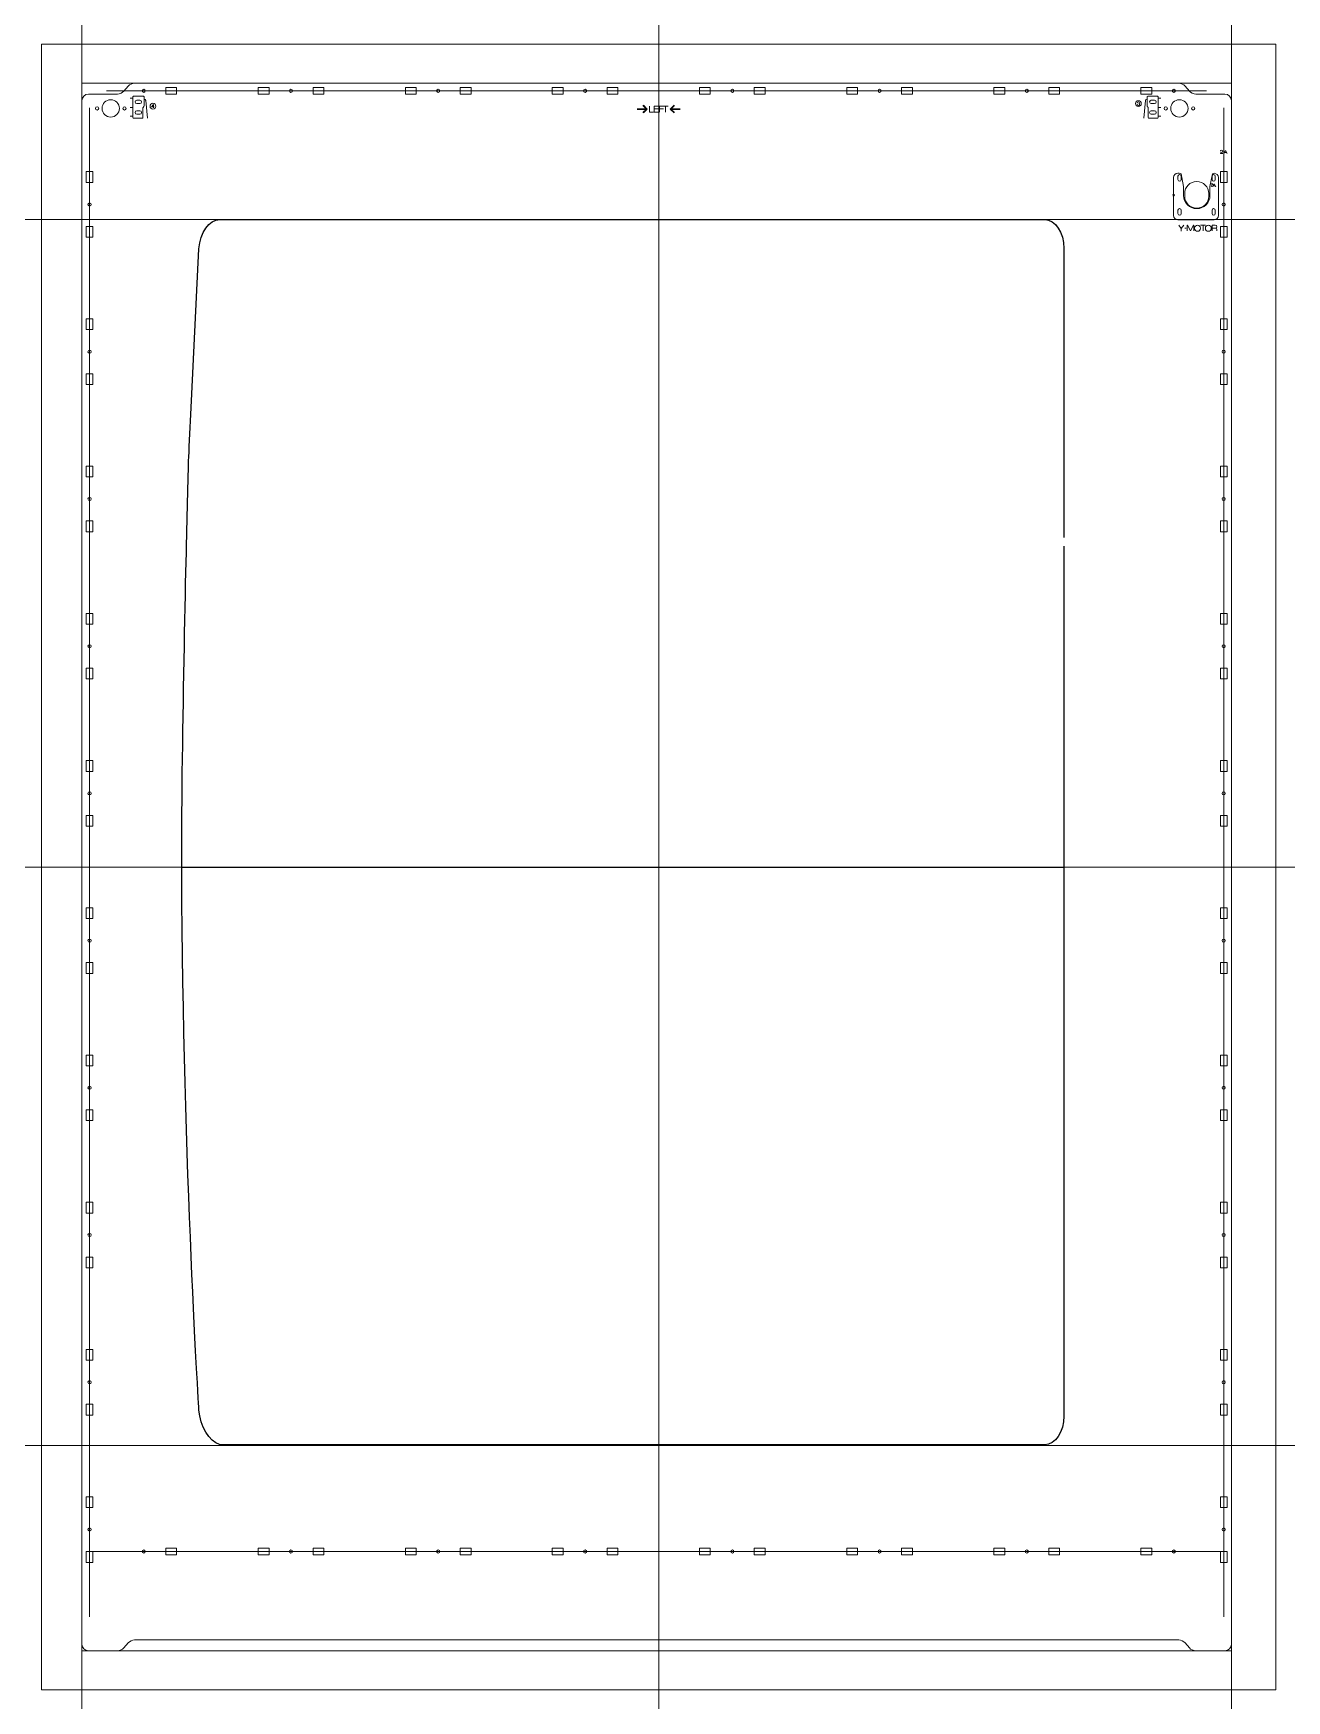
# Model space of a CAD drawing. Header units: millimetres. Extents: x -1390 to 6316, y -1840 to 2435.
# Drawn here: x 2610 to 3523, y -8 to 1208 of the extents above; entities that cross this region are included whole.
import ezdxf

# ---------------------------------------------------------------- set-up
doc = ezdxf.new("R2010")
doc.units = ezdxf.units.MM
doc.layers.get('0').update_dxf_attribs({"linetype": 'CONTINUOUS', "true_color": 0xffffff})
for name, color, linetype, lineweight, true_color in [('Laser Table', 3, 'CONTINUOUS', 0, 0x00ff00), ('left hand side insert', 1, 'CONTINUOUS', 0, 0xff0000), ('New Bottom board', 1, 'CONTINUOUS', 0, 0xff0000), ('New Cuts', 6, 'CONTINUOUS', 0, 0xff00ff), ('Referance lines', 3, 'CONTINUOUS', 0, 0x00ff00), ('text', 5, 'CONTINUOUS', 0, 0x0000ff)]:
    doc.layers.add(name, color=color, linetype=linetype, lineweight=lineweight, true_color=true_color)

msp = doc.modelspace()

# ---------------------------------------------------------------- linework, layer by layer
at = {"color": 1, "true_color": 0xff0000}
for points in [[(2745.6, 1072), (3347.1, 1072)], [(2724.4, 929.8), (2730.4, 1050.7)], [(3361, 1051), (3361, 840.2)], [(3361, 834), (3361, 199.7)], [(3347.1, 178.7), (2745.6, 178.7), (2745.4, 178.9)]]:
    msp.add_lwpolyline(points, dxfattribs=at)
for points in [[(2730.4, 1050.7), (2731.1, 1062.4), (2737.9, 1072), (2745.6, 1072)], [(3347.1, 1072), (3354.8, 1072), (3361, 1062.6), (3361, 1051)], [(2722.9, 896.1), (2723.2, 902.9), (2723.9, 918.1), (2724.4, 929.8)], [(2722, 862.3), (2722.3, 874.1), (2722.7, 889.3), (2722.9, 896.1)], [(2717.9, 613.1), (2717.9, 700.8), (2722, 862.3), (2722, 862.3)], [(2730.4, 204.1), (2730.4, 204.1), (2717.9, 403.7), (2717.9, 613.1)], [(2745.4, 178.9), (2737.9, 181), (2731.1, 192.4), (2730.4, 204.1)], [(3361, 199.7), (3361, 188.1), (3354.8, 178.7), (3347.1, 178.7)]]:
    msp.add_open_spline(points, degree=3, dxfattribs=at)
at = {"layer": 'Laser Table', "color": 3, "true_color": 0x00ff00}
for p, q in [((2615.6, 0), (2615.6, 1200)), ((3515.6, 0), (3515.6, 1200)), ((3515.6, 0), (2615.6, 0))]:
    msp.add_line(p, q, dxfattribs=at)
at = {"layer": 'Laser Table'}
msp.add_line((2615.6, 1200), (3515.6, 1200), dxfattribs=at)
at = {"layer": 'left hand side insert'}
for p, q in [((3065.6, 0), (3065.6, -15.6)), ((3065.6, -15.6), (3065.6, 0))]:
    msp.add_line(p, q, dxfattribs=at)
at = {"layer": 'New Bottom board'}
msp.add_line((3483.1, 1158.7), (3483.1, 33.3), dxfattribs=at)
at = {"layer": 'New Cuts', "color": 1, "true_color": 0xff0000}
for p, q in [((2683.4, 1171.5), (3444.8, 1171.5)), ((2645.1, 1158.7), (2645.1, 33.3)), ((2683.4, 36.5), (3444.8, 36.5))]:
    msp.add_line(p, q, dxfattribs=at)
for points in [[(2678.8, 1169.3), (2675.7, 1165.7)], [(2892.5, 1171.5), (2683.4, 1171.5)], [(2706.3, 1168.4), (2714.1, 1168.4), (2714.1, 1163.4), (2706.3, 1163.4), (2706.3, 1168.4), (2706.3, 1168.4)], [(2773.6, 1168.4), (2781.5, 1168.4), (2781.5, 1163.4), (2773.6, 1163.4), (2773.6, 1168.4), (2773.6, 1168.4)], [(2813.6, 1168.4), (2821.5, 1168.4), (2821.5, 1163.4), (2813.6, 1163.4), (2813.6, 1168.4), (2813.6, 1168.4)], [(2880.9, 1168.4), (2888.8, 1168.4), (2888.8, 1163.4), (2880.9, 1163.4), (2880.9, 1168.4), (2880.9, 1168.4)], [(2920.9, 1168.4), (2928.8, 1168.4), (2928.8, 1163.4), (2920.9, 1163.4), (2920.9, 1168.4), (2920.9, 1168.4)], [(2988, 1168.4), (2995.9, 1168.4), (2995.9, 1163.4), (2988, 1163.4), (2988, 1168.4), (2988, 1168.4)], [(3028, 1168.4), (3035.9, 1168.4), (3035.9, 1163.4), (3028, 1163.4), (3028, 1168.4), (3028, 1168.4)], [(3095.3, 1168.4), (3103.2, 1168.4), (3103.2, 1163.4), (3095.3, 1163.4), (3095.3, 1168.4), (3095.3, 1168.4)], [(3135.3, 1168.4), (3143.2, 1168.4), (3143.2, 1163.4), (3135.3, 1163.4), (3135.3, 1168.4), (3135.3, 1168.4)], [(3202.7, 1168.4), (3210.6, 1168.4), (3210.6, 1163.4), (3202.7, 1163.4), (3202.7, 1168.4), (3202.7, 1168.4)], [(3444.8, 1171.5), (3235.8, 1171.5)], [(3242.7, 1168.4), (3250.6, 1168.4), (3250.6, 1163.4), (3242.7, 1163.4), (3242.7, 1168.4), (3242.7, 1168.4)], [(3310, 1168.4), (3317.9, 1168.4), (3317.9, 1163.4), (3310, 1163.4), (3310, 1168.4), (3310, 1168.4)], [(3350, 1168.4), (3357.9, 1168.4), (3357.9, 1163.4), (3350, 1163.4), (3350, 1168.4), (3350, 1168.4)], [(3417.2, 1168.4), (3425.1, 1168.4), (3425.1, 1163.4), (3417.2, 1163.4), (3417.2, 1168.4), (3417.2, 1168.4)], [(3452.5, 1165.7), (3449.4, 1169.3)], [(2645.1, 1158.7), (2645.1, 865.9)], [(2671.1, 1163.5), (2649.9, 1163.5)], [(2687.4, 1159), (2685, 1159)], [(2685, 1156.6), (2687.4, 1156.6), (2687.4, 1156.6)], [(2690.2, 1164.7), (2690.2, 1164.7)], [(2797.5, 1164.7), (2797.5, 1164.7)], [(2904.9, 1164.7), (2904.9, 1164.7)], [(3011.9, 1164.7), (3011.9, 1164.7)], [(3119.3, 1164.7), (3119.3, 1164.7)], [(3226.6, 1164.7), (3226.6, 1164.7)], [(3334, 1164.7), (3334, 1164.7)], [(3427.1, 1159), (3424.7, 1159)], [(3424.7, 1156.6), (3427.1, 1156.6), (3427.1, 1156.6)], [(3441.1, 1164.7), (3441.1, 1164.7)], [(3478.3, 1163.5), (3457.2, 1163.5), (3457.2, 1163.5)], [(3483.1, 865.9), (3483.1, 1158.7)], [(2656.1, 1151.9), (2656.1, 1151.9)], [(2666.1, 1146.8), (2666.1, 1146.8)], [(2676.1, 1151.9), (2676.1, 1151.9)], [(2687.4, 1151.3), (2685, 1151.3)], [(2685, 1148.9), (2687.4, 1148.9), (2687.4, 1148.9)], [(3427.1, 1151.3), (3424.7, 1151.3)], [(3424.7, 1148.9), (3427.1, 1148.9), (3427.1, 1148.9)], [(3435.3, 1151.9), (3435.3, 1151.9)], [(3445.2, 1146.8), (3445.2, 1146.8)], [(3455.3, 1151.9), (3455.3, 1151.9)], [(2653.1, 1099.1), (2648.2, 1099.1), (2648.2, 1107), (2653.1, 1107), (2653.1, 1099.1), (2653.1, 1099.1)], [(3480, 1099.1), (3475.1, 1099.1), (3475.1, 1107), (3480, 1107), (3480, 1099.1), (3480, 1099.1)], [(3444.2, 1101.2), (3444.2, 1103.6)], [(3446.6, 1103.6), (3446.6, 1101.2), (3446.6, 1101.2)], [(3469, 1101.2), (3469, 1103.6)], [(3471.4, 1103.6), (3471.4, 1101.2), (3471.4, 1101.2)], [(2649.5, 1083), (2649.5, 1083)], [(3440.5, 1090.5), (3441.2, 1089.8), (3440.5, 1089.1)], [(3449.1, 1089), (3449.1, 1091)], [(3466.6, 1091), (3466.6, 1089), (3466.6, 1089)], [(3476.4, 1083), (3476.4, 1083)], [(3444.2, 1076.4), (3444.2, 1078.8)], [(3446.6, 1078.8), (3446.6, 1076.4), (3446.6, 1076.4)], [(3469, 1076.4), (3469, 1078.8)], [(3471.4, 1078.8), (3471.4, 1076.4), (3471.4, 1076.4)], [(2653.1, 1059.1), (2648.2, 1059.1), (2648.2, 1067), (2653.1, 1067), (2653.1, 1059.1), (2653.1, 1059.1)], [(3480, 1059.1), (3475.1, 1059.1), (3475.1, 1067), (3480, 1067), (3480, 1059.1), (3480, 1059.1)], [(2653.1, 991.8), (2648.2, 991.8), (2648.2, 999.6), (2653.1, 999.6), (2653.1, 991.8), (2653.1, 991.8)], [(3480, 991.8), (3475.1, 991.8), (3475.1, 999.6), (3480, 999.6), (3480, 991.8), (3480, 991.8)], [(2649.5, 975.7), (2649.5, 975.7)], [(3476.4, 975.7), (3476.4, 975.7)], [(2653.1, 951.8), (2648.2, 951.8), (2648.2, 959.6), (2653.1, 959.6), (2653.1, 951.8), (2653.1, 951.8)], [(3480, 951.8), (3475.1, 951.8), (3475.1, 959.6), (3480, 959.6), (3480, 951.8), (3480, 951.8)], [(2653.1, 884.4), (2648.2, 884.4), (2648.2, 892.3), (2653.1, 892.3), (2653.1, 884.4), (2653.1, 884.4)], [(3480, 884.4), (3475.1, 884.4), (3475.1, 892.3), (3480, 892.3), (3480, 884.4), (3480, 884.4)], [(2649.5, 868.4), (2649.5, 868.4)], [(3476.4, 868.4), (3476.4, 868.4)], [(2653.1, 844.4), (2648.2, 844.4), (2648.2, 852.3), (2653.1, 852.3), (2653.1, 844.4), (2653.1, 844.4)], [(3480, 844.4), (3475.1, 844.4), (3475.1, 852.3), (3480, 852.3), (3480, 844.4), (3480, 844.4)], [(2653.1, 777.1), (2648.2, 777.1), (2648.2, 784.9), (2653.1, 784.9), (2653.1, 777.1), (2653.1, 777.1)], [(3480, 777.1), (3475.1, 777.1), (3475.1, 784.9), (3480, 784.9), (3480, 777.1), (3480, 777.1)], [(2649.5, 761), (2649.5, 761)], [(3476.4, 761), (3476.4, 761)], [(2653.1, 737.1), (2648.2, 737.1), (2648.2, 744.9), (2653.1, 744.9), (2653.1, 737.1), (2653.1, 737.1)], [(3480, 737.1), (3475.1, 737.1), (3475.1, 744.9), (3480, 744.9), (3480, 737.1), (3480, 737.1)], [(2653.1, 669.7), (2648.2, 669.7), (2648.2, 677.6), (2653.1, 677.6), (2653.1, 669.7), (2653.1, 669.7)], [(3480, 669.7), (3475.1, 669.7), (3475.1, 677.6), (3480, 677.6), (3480, 669.7), (3480, 669.7)], [(2649.5, 653.7), (2649.5, 653.7)], [(3476.4, 653.7), (3476.4, 653.7)], [(2653.1, 629.7), (2648.2, 629.7), (2648.2, 637.6), (2653.1, 637.6), (2653.1, 629.7), (2653.1, 629.7)], [(3480, 629.7), (3475.1, 629.7), (3475.1, 637.6), (3480, 637.6), (3480, 629.7), (3480, 629.7)], [(2653.1, 562.4), (2648.2, 562.4), (2648.2, 570.3), (2653.1, 570.3), (2653.1, 562.4), (2653.1, 562.4)], [(3480, 562.4), (3475.1, 562.4), (3475.1, 570.3), (3480, 570.3), (3480, 562.4), (3480, 562.4)], [(2649.5, 546.3), (2649.5, 546.3)], [(3476.4, 546.3), (3476.4, 546.3)], [(2653.1, 522.4), (2648.2, 522.4), (2648.2, 530.3), (2653.1, 530.3), (2653.1, 522.4), (2653.1, 522.4)], [(3480, 522.4), (3475.1, 522.4), (3475.1, 530.3), (3480, 530.3), (3480, 522.4), (3480, 522.4)], [(2653.1, 455.1), (2648.2, 455.1), (2648.2, 462.9), (2653.1, 462.9), (2653.1, 455.1), (2653.1, 455.1)], [(3480, 455.1), (3475.1, 455.1), (3475.1, 462.9), (3480, 462.9), (3480, 455.1), (3480, 455.1)], [(2649.5, 439), (2649.5, 439)], [(3476.4, 439), (3476.4, 439)], [(2653.1, 415.1), (2648.2, 415.1), (2648.2, 422.9), (2653.1, 422.9), (2653.1, 415.1), (2653.1, 415.1)], [(3480, 415.1), (3475.1, 415.1), (3475.1, 422.9), (3480, 422.9), (3480, 415.1), (3480, 415.1)], [(2653.1, 347.7), (2648.2, 347.7), (2648.2, 355.6), (2653.1, 355.6), (2653.1, 347.7), (2653.1, 347.7)], [(3480, 347.7), (3475.1, 347.7), (3475.1, 355.6), (3480, 355.6), (3480, 347.7), (3480, 347.7)], [(2649.5, 331.7), (2649.5, 331.7)], [(3476.4, 331.7), (3476.4, 331.7)], [(2645.1, 326.1), (2645.1, 33.3)], [(3483.1, 33.3), (3483.1, 326.1)], [(2653.1, 307.7), (2648.2, 307.7), (2648.2, 315.6), (2653.1, 315.6), (2653.1, 307.7), (2653.1, 307.7)], [(3480, 307.7), (3475.1, 307.7), (3475.1, 315.6), (3480, 315.6), (3480, 307.7), (3480, 307.7)], [(2653.1, 240.4), (2648.2, 240.4), (2648.2, 248.3), (2653.1, 248.3), (2653.1, 240.4), (2653.1, 240.4)], [(3480, 240.4), (3475.1, 240.4), (3475.1, 248.3), (3480, 248.3), (3480, 240.4), (3480, 240.4)], [(2649.5, 224.3), (2649.5, 224.3)], [(3476.4, 224.3), (3476.4, 224.3)], [(2653.1, 200.4), (2648.2, 200.4), (2648.2, 208.3), (2653.1, 208.3), (2653.1, 200.4), (2653.1, 200.4)], [(3480, 200.4), (3475.1, 200.4), (3475.1, 208.3), (3480, 208.3), (3480, 200.4), (3480, 200.4)], [(2653.1, 133), (2648.2, 133), (2648.2, 140.9), (2653.1, 140.9), (2653.1, 133), (2653.1, 133)], [(3480, 133), (3475.1, 133), (3475.1, 140.9), (3480, 140.9), (3480, 133), (3480, 133)], [(2649.5, 117), (2649.5, 117)], [(3476.4, 117), (3476.4, 117)], [(2653.1, 93), (2648.2, 93), (2648.2, 100.9), (2653.1, 100.9), (2653.1, 93), (2653.1, 93)], [(2690.2, 99.8), (2690.2, 99.8)], [(2706.3, 103.4), (2714.1, 103.4), (2714.1, 98.4), (2706.3, 98.4), (2706.3, 103.4), (2706.3, 103.4)], [(2773.6, 103.4), (2781.5, 103.4), (2781.5, 98.4), (2773.6, 98.4), (2773.6, 103.4), (2773.6, 103.4)], [(2797.5, 99.8), (2797.5, 99.8)], [(2813.6, 103.4), (2821.5, 103.4), (2821.5, 98.4), (2813.6, 98.4), (2813.6, 103.4), (2813.6, 103.4)], [(2880.9, 103.4), (2888.8, 103.4), (2888.8, 98.4), (2880.9, 98.4), (2880.9, 103.4), (2880.9, 103.4)], [(2904.9, 99.8), (2904.9, 99.8)], [(2920.9, 103.4), (2928.8, 103.4), (2928.8, 98.4), (2920.9, 98.4), (2920.9, 103.4), (2920.9, 103.4)], [(2988, 103.4), (2995.9, 103.4), (2995.9, 98.4), (2988, 98.4), (2988, 103.4), (2988, 103.4)], [(3011.9, 99.8), (3011.9, 99.8)], [(3028, 103.4), (3035.9, 103.4), (3035.9, 98.4), (3028, 98.4), (3028, 103.4), (3028, 103.4)], [(3095.3, 103.4), (3103.2, 103.4), (3103.2, 98.4), (3095.3, 98.4), (3095.3, 103.4), (3095.3, 103.4)], [(3119.3, 99.8), (3119.3, 99.8)], [(3135.3, 103.4), (3143.2, 103.4), (3143.2, 98.4), (3135.3, 98.4), (3135.3, 103.4), (3135.3, 103.4)], [(3202.7, 103.4), (3210.6, 103.4), (3210.6, 98.4), (3202.7, 98.4), (3202.7, 103.4), (3202.7, 103.4)], [(3226.6, 99.8), (3226.6, 99.8)], [(3242.7, 103.4), (3250.6, 103.4), (3250.6, 98.4), (3242.7, 98.4), (3242.7, 103.4), (3242.7, 103.4)], [(3310, 103.4), (3317.9, 103.4), (3317.9, 98.4), (3310, 98.4), (3310, 103.4), (3310, 103.4)], [(3334, 99.8), (3334, 99.8)], [(3350, 103.4), (3357.9, 103.4), (3357.9, 98.4), (3350, 98.4), (3350, 103.4), (3350, 103.4)], [(3417.2, 103.4), (3425.1, 103.4), (3425.1, 98.4), (3417.2, 98.4), (3417.2, 103.4), (3417.2, 103.4)], [(3441.1, 99.8), (3441.1, 99.8)], [(3480, 93), (3475.1, 93), (3475.1, 100.9), (3480, 100.9), (3480, 93), (3480, 93)], [(2683.4, 36.5), (2892.5, 36.5)], [(3235.8, 36.5), (3444.8, 36.5)], [(2649.9, 28.5), (2671.1, 28.5)], [(2675.7, 30.7), (2678.8, 34.3)], [(3449.4, 34.3), (3452.5, 30.7)], [(3457.2, 28.5), (3478.3, 28.5)]]:
    msp.add_lwpolyline(points, dxfattribs=at)
for points in [[(2683.4, 1171.5), (2681.9, 1171.5), (2679.8, 1170.5), (2678.8, 1169.3)], [(2689.1, 1165.9), (2689.1, 1166.5), (2689.6, 1167), (2690.2, 1167)], [(2690.2, 1167), (2690.8, 1167), (2691.3, 1166.5), (2691.3, 1165.9)], [(2796.4, 1165.9), (2796.4, 1166.5), (2796.9, 1167), (2797.5, 1167)], [(2797.5, 1167), (2798.2, 1167), (2798.7, 1166.5), (2798.7, 1165.9)], [(2903.7, 1165.9), (2903.7, 1166.5), (2904.2, 1167), (2904.9, 1167)], [(2904.9, 1167), (2905.5, 1167), (2906, 1166.5), (2906, 1165.9)], [(3010.8, 1165.9), (3010.8, 1166.5), (3011.3, 1167), (3011.9, 1167)], [(3011.9, 1167), (3012.6, 1167), (3013.1, 1166.5), (3013.1, 1165.9)], [(3118.1, 1165.9), (3118.1, 1166.5), (3118.7, 1167), (3119.3, 1167)], [(3119.3, 1167), (3119.9, 1167), (3120.4, 1166.5), (3120.4, 1165.9)], [(3225.5, 1165.9), (3225.5, 1166.5), (3226, 1167), (3226.6, 1167)], [(3226.6, 1167), (3227.3, 1167), (3227.8, 1166.5), (3227.8, 1165.9)], [(3332.8, 1165.9), (3332.8, 1166.5), (3333.3, 1167), (3334, 1167)], [(3334, 1167), (3334.6, 1167), (3335.1, 1166.5), (3335.1, 1165.9)], [(3440, 1165.9), (3440, 1166.5), (3440.5, 1167), (3441.1, 1167)], [(3441.1, 1167), (3441.8, 1167), (3442.3, 1166.5), (3442.3, 1165.9)], [(3449.4, 1169.3), (3448.4, 1170.5), (3446.3, 1171.5), (3444.8, 1171.5)], [(2649.9, 1163.5), (2647.3, 1163.5), (2645.1, 1161.3), (2645.1, 1158.7)], [(2666.1, 1159.4), (2662.6, 1159.4), (2659.8, 1156.6), (2659.8, 1153.1)], [(2672.4, 1153.1), (2672.4, 1156.6), (2669.6, 1159.4), (2666.1, 1159.4)], [(2675.7, 1165.7), (2674.7, 1164.5), (2672.6, 1163.5), (2671.1, 1163.5)], [(2685, 1159), (2684.4, 1159), (2683.8, 1158.4), (2683.8, 1157.8)], [(2683.8, 1157.8), (2683.8, 1157.1), (2684.4, 1156.6), (2685, 1156.6)], [(2688.6, 1157.8), (2688.6, 1158.4), (2688.1, 1159), (2687.4, 1159)], [(2687.4, 1156.6), (2688.1, 1156.6), (2688.6, 1157.1), (2688.6, 1157.8)], [(2690.2, 1164.7), (2689.6, 1164.7), (2689.1, 1165.3), (2689.1, 1165.9)], [(2691.3, 1165.9), (2691.3, 1165.3), (2690.8, 1164.7), (2690.2, 1164.7)], [(2797.5, 1164.7), (2796.9, 1164.7), (2796.4, 1165.3), (2796.4, 1165.9)], [(2798.7, 1165.9), (2798.7, 1165.3), (2798.2, 1164.7), (2797.5, 1164.7)], [(2904.9, 1164.7), (2904.2, 1164.7), (2903.7, 1165.3), (2903.7, 1165.9)], [(2906, 1165.9), (2906, 1165.3), (2905.5, 1164.7), (2904.9, 1164.7)], [(3011.9, 1164.7), (3011.3, 1164.7), (3010.8, 1165.3), (3010.8, 1165.9)], [(3013.1, 1165.9), (3013.1, 1165.3), (3012.6, 1164.7), (3011.9, 1164.7)], [(3119.3, 1164.7), (3118.7, 1164.7), (3118.1, 1165.3), (3118.1, 1165.9)], [(3120.4, 1165.9), (3120.4, 1165.3), (3119.9, 1164.7), (3119.3, 1164.7)], [(3226.6, 1164.7), (3226, 1164.7), (3225.5, 1165.3), (3225.5, 1165.9)], [(3227.8, 1165.9), (3227.8, 1165.3), (3227.3, 1164.7), (3226.6, 1164.7)], [(3334, 1164.7), (3333.3, 1164.7), (3332.8, 1165.3), (3332.8, 1165.9)], [(3335.1, 1165.9), (3335.1, 1165.3), (3334.6, 1164.7), (3334, 1164.7)], [(3424.7, 1159), (3424, 1159), (3423.5, 1158.4), (3423.5, 1157.8)], [(3423.5, 1157.8), (3423.5, 1157.1), (3424, 1156.6), (3424.7, 1156.6)], [(3428.3, 1157.8), (3428.3, 1158.4), (3427.8, 1159), (3427.1, 1159)], [(3427.1, 1156.6), (3427.8, 1156.6), (3428.3, 1157.1), (3428.3, 1157.8)], [(3445.2, 1159.4), (3441.8, 1159.4), (3438.9, 1156.6), (3438.9, 1153.1)], [(3441.1, 1164.7), (3440.5, 1164.7), (3440, 1165.3), (3440, 1165.9)], [(3442.3, 1165.9), (3442.3, 1165.3), (3441.8, 1164.7), (3441.1, 1164.7)], [(3451.6, 1153.1), (3451.6, 1156.6), (3448.7, 1159.4), (3445.2, 1159.4)], [(3457.2, 1163.5), (3455.6, 1163.5), (3453.5, 1164.5), (3452.5, 1165.7)], [(3483.1, 1158.7), (3483.1, 1161.3), (3481, 1163.5), (3478.3, 1163.5)], [(2656.1, 1154.3), (2655.5, 1154.3), (2654.9, 1153.8), (2654.9, 1153.1)], [(2654.9, 1153.1), (2654.9, 1152.4), (2655.5, 1151.9), (2656.1, 1151.9)], [(2657.3, 1153.1), (2657.3, 1153.8), (2656.8, 1154.3), (2656.1, 1154.3)], [(2656.1, 1151.9), (2656.8, 1151.9), (2657.3, 1152.4), (2657.3, 1153.1)], [(2659.8, 1153.1), (2659.8, 1149.6), (2662.6, 1146.8), (2666.1, 1146.8)], [(2666.1, 1146.8), (2669.6, 1146.8), (2672.4, 1149.6), (2672.4, 1153.1)], [(2676.1, 1154.3), (2675.5, 1154.3), (2674.9, 1153.8), (2674.9, 1153.1)], [(2674.9, 1153.1), (2674.9, 1152.4), (2675.5, 1151.9), (2676.1, 1151.9)], [(2677.3, 1153.1), (2677.3, 1153.8), (2676.8, 1154.3), (2676.1, 1154.3)], [(2676.1, 1151.9), (2676.8, 1151.9), (2677.3, 1152.4), (2677.3, 1153.1)], [(2685, 1151.3), (2684.4, 1151.3), (2683.8, 1150.8), (2683.8, 1150.1)], [(2683.8, 1150.1), (2683.8, 1149.4), (2684.4, 1148.9), (2685, 1148.9)], [(2688.6, 1150.1), (2688.6, 1150.8), (2688.1, 1151.3), (2687.4, 1151.3)], [(2687.4, 1148.9), (2688.1, 1148.9), (2688.6, 1149.4), (2688.6, 1150.1)], [(3424.7, 1151.3), (3424, 1151.3), (3423.5, 1150.8), (3423.5, 1150.1)], [(3423.5, 1150.1), (3423.5, 1149.4), (3424, 1148.9), (3424.7, 1148.9)], [(3428.3, 1150.1), (3428.3, 1150.8), (3427.8, 1151.3), (3427.1, 1151.3)], [(3427.1, 1148.9), (3427.8, 1148.9), (3428.3, 1149.4), (3428.3, 1150.1)], [(3435.3, 1154.3), (3434.6, 1154.3), (3434, 1153.8), (3434, 1153.1)], [(3434, 1153.1), (3434, 1152.4), (3434.6, 1151.9), (3435.3, 1151.9)], [(3436.5, 1153.1), (3436.5, 1153.8), (3435.9, 1154.3), (3435.3, 1154.3)], [(3435.3, 1151.9), (3435.9, 1151.9), (3436.5, 1152.4), (3436.5, 1153.1)], [(3438.9, 1153.1), (3438.9, 1149.6), (3441.8, 1146.8), (3445.2, 1146.8)], [(3445.2, 1146.8), (3448.7, 1146.8), (3451.6, 1149.6), (3451.6, 1153.1)], [(3455.3, 1154.3), (3454.6, 1154.3), (3454.1, 1153.8), (3454.1, 1153.1)], [(3454.1, 1153.1), (3454.1, 1152.4), (3454.6, 1151.9), (3455.3, 1151.9)], [(3456.4, 1153.1), (3456.4, 1153.8), (3455.9, 1154.3), (3455.3, 1154.3)], [(3455.3, 1151.9), (3455.9, 1151.9), (3456.4, 1152.4), (3456.4, 1153.1)], [(3444.2, 1103.6), (3444.2, 1104.3), (3444.8, 1104.8), (3445.4, 1104.8)], [(3445.4, 1100), (3444.8, 1100), (3444.2, 1100.6), (3444.2, 1101.2)], [(3445.4, 1104.8), (3446.1, 1104.8), (3446.6, 1104.3), (3446.6, 1103.6)], [(3446.6, 1101.2), (3446.6, 1100.6), (3446.1, 1100), (3445.4, 1100)], [(3449.1, 1091), (3449.1, 1095.9), (3453, 1099.8), (3457.8, 1099.8)], [(3457.8, 1099.8), (3462.7, 1099.8), (3466.6, 1095.9), (3466.6, 1091)], [(3469, 1103.6), (3469, 1104.3), (3469.6, 1104.8), (3470.2, 1104.8)], [(3470.2, 1100), (3469.6, 1100), (3469, 1100.6), (3469, 1101.2)], [(3470.2, 1104.8), (3470.9, 1104.8), (3471.4, 1104.3), (3471.4, 1103.6)], [(3471.4, 1101.2), (3471.4, 1100.6), (3470.9, 1100), (3470.2, 1100)], [(2649.5, 1083), (2649.5, 1083.7), (2650, 1084.2), (2650.7, 1084.2)], [(2650.7, 1081.9), (2650, 1081.9), (2649.5, 1082.4), (2649.5, 1083)], [(2650.7, 1084.2), (2651.3, 1084.2), (2651.8, 1083.7), (2651.8, 1083)], [(2651.8, 1083), (2651.8, 1082.4), (2651.3, 1081.9), (2650.7, 1081.9)], [(3457.8, 1080.3), (3453, 1080.3), (3449.1, 1084.2), (3449.1, 1089)], [(3466.6, 1089), (3466.6, 1084.2), (3462.7, 1080.3), (3457.8, 1080.3)], [(3476.4, 1083), (3476.4, 1083.7), (3476.9, 1084.2), (3477.6, 1084.2)], [(3477.6, 1081.9), (3476.9, 1081.9), (3476.4, 1082.4), (3476.4, 1083)], [(3477.6, 1084.2), (3478.2, 1084.2), (3478.7, 1083.7), (3478.7, 1083)], [(3478.7, 1083), (3478.7, 1082.4), (3478.2, 1081.9), (3477.6, 1081.9)], [(3444.2, 1078.8), (3444.2, 1079.5), (3444.8, 1080), (3445.4, 1080)], [(3445.4, 1075.2), (3444.8, 1075.2), (3444.2, 1075.8), (3444.2, 1076.4)], [(3445.4, 1080), (3446.1, 1080), (3446.6, 1079.5), (3446.6, 1078.8)], [(3446.6, 1076.4), (3446.6, 1075.8), (3446.1, 1075.2), (3445.4, 1075.2)], [(3469, 1078.8), (3469, 1079.5), (3469.6, 1080), (3470.2, 1080)], [(3470.2, 1075.2), (3469.6, 1075.2), (3469, 1075.8), (3469, 1076.4)], [(3470.2, 1080), (3470.9, 1080), (3471.4, 1079.5), (3471.4, 1078.8)], [(3471.4, 1076.4), (3471.4, 1075.8), (3470.9, 1075.2), (3470.2, 1075.2)], [(2649.5, 975.7), (2649.5, 976.3), (2650, 976.8), (2650.7, 976.8)], [(2650.7, 974.6), (2650, 974.6), (2649.5, 975.1), (2649.5, 975.7)], [(2650.7, 976.8), (2651.3, 976.8), (2651.8, 976.3), (2651.8, 975.7)], [(2651.8, 975.7), (2651.8, 975.1), (2651.3, 974.6), (2650.7, 974.6)], [(3476.4, 975.7), (3476.4, 976.3), (3476.9, 976.8), (3477.6, 976.8)], [(3477.6, 974.6), (3476.9, 974.6), (3476.4, 975.1), (3476.4, 975.7)], [(3477.6, 976.8), (3478.2, 976.8), (3478.7, 976.3), (3478.7, 975.7)], [(3478.7, 975.7), (3478.7, 975.1), (3478.2, 974.6), (3477.6, 974.6)], [(2649.5, 868.4), (2649.5, 869), (2650, 869.5), (2650.7, 869.5)], [(2650.7, 867.2), (2650, 867.2), (2649.5, 867.7), (2649.5, 868.4)], [(2650.7, 869.5), (2651.3, 869.5), (2651.8, 869), (2651.8, 868.4)], [(2651.8, 868.4), (2651.8, 867.7), (2651.3, 867.2), (2650.7, 867.2)], [(3476.4, 868.4), (3476.4, 869), (3476.9, 869.5), (3477.6, 869.5)], [(3477.6, 867.2), (3476.9, 867.2), (3476.4, 867.7), (3476.4, 868.4)], [(3477.6, 869.5), (3478.2, 869.5), (3478.7, 869), (3478.7, 868.4)], [(3478.7, 868.4), (3478.7, 867.7), (3478.2, 867.2), (3477.6, 867.2)], [(2649.5, 761), (2649.5, 761.6), (2650, 762.1), (2650.7, 762.1)], [(2650.7, 759.9), (2650, 759.9), (2649.5, 760.4), (2649.5, 761)], [(2650.7, 762.1), (2651.3, 762.1), (2651.8, 761.6), (2651.8, 761)], [(2651.8, 761), (2651.8, 760.4), (2651.3, 759.9), (2650.7, 759.9)], [(3476.4, 761), (3476.4, 761.6), (3476.9, 762.1), (3477.6, 762.1)], [(3477.6, 759.9), (3476.9, 759.9), (3476.4, 760.4), (3476.4, 761)], [(3477.6, 762.1), (3478.2, 762.1), (3478.7, 761.6), (3478.7, 761)], [(3478.7, 761), (3478.7, 760.4), (3478.2, 759.9), (3477.6, 759.9)], [(2649.5, 653.7), (2649.5, 654.3), (2650, 654.8), (2650.7, 654.8)], [(2650.7, 652.5), (2650, 652.5), (2649.5, 653), (2649.5, 653.7)], [(2650.7, 654.8), (2651.3, 654.8), (2651.8, 654.3), (2651.8, 653.7)], [(2651.8, 653.7), (2651.8, 653), (2651.3, 652.5), (2650.7, 652.5)], [(3476.4, 653.7), (3476.4, 654.3), (3476.9, 654.8), (3477.6, 654.8)], [(3477.6, 652.5), (3476.9, 652.5), (3476.4, 653), (3476.4, 653.7)], [(3477.6, 654.8), (3478.2, 654.8), (3478.7, 654.3), (3478.7, 653.7)], [(3478.7, 653.7), (3478.7, 653), (3478.2, 652.5), (3477.6, 652.5)], [(2649.5, 546.3), (2649.5, 547), (2650, 547.5), (2650.7, 547.5)], [(2650.7, 547.5), (2651.3, 547.5), (2651.8, 547), (2651.8, 546.3)], [(3476.4, 546.3), (3476.4, 547), (3476.9, 547.5), (3477.6, 547.5)], [(3477.6, 547.5), (3478.2, 547.5), (3478.7, 547), (3478.7, 546.3)], [(2650.7, 545.2), (2650, 545.2), (2649.5, 545.7), (2649.5, 546.3)], [(2651.8, 546.3), (2651.8, 545.7), (2651.3, 545.2), (2650.7, 545.2)], [(3477.6, 545.2), (3476.9, 545.2), (3476.4, 545.7), (3476.4, 546.3)], [(3478.7, 546.3), (3478.7, 545.7), (3478.2, 545.2), (3477.6, 545.2)], [(2649.5, 439), (2649.5, 439.6), (2650, 440.1), (2650.7, 440.1)], [(2650.7, 437.9), (2650, 437.9), (2649.5, 438.4), (2649.5, 439)], [(2650.7, 440.1), (2651.3, 440.1), (2651.8, 439.6), (2651.8, 439)], [(2651.8, 439), (2651.8, 438.4), (2651.3, 437.9), (2650.7, 437.9)], [(3476.4, 439), (3476.4, 439.6), (3476.9, 440.1), (3477.6, 440.1)], [(3477.6, 437.9), (3476.9, 437.9), (3476.4, 438.4), (3476.4, 439)], [(3477.6, 440.1), (3478.2, 440.1), (3478.7, 439.6), (3478.7, 439)], [(3478.7, 439), (3478.7, 438.4), (3478.2, 437.9), (3477.6, 437.9)], [(2649.5, 331.7), (2649.5, 332.3), (2650, 332.8), (2650.7, 332.8)], [(2650.7, 330.5), (2650, 330.5), (2649.5, 331), (2649.5, 331.7)], [(2650.7, 332.8), (2651.3, 332.8), (2651.8, 332.3), (2651.8, 331.7)], [(2651.8, 331.7), (2651.8, 331), (2651.3, 330.5), (2650.7, 330.5)], [(3476.4, 331.7), (3476.4, 332.3), (3476.9, 332.8), (3477.6, 332.8)], [(3477.6, 330.5), (3476.9, 330.5), (3476.4, 331), (3476.4, 331.7)], [(3477.6, 332.8), (3478.2, 332.8), (3478.7, 332.3), (3478.7, 331.7)], [(3478.7, 331.7), (3478.7, 331), (3478.2, 330.5), (3477.6, 330.5)], [(2649.5, 224.3), (2649.5, 224.9), (2650, 225.5), (2650.7, 225.5)], [(2650.7, 223.2), (2650, 223.2), (2649.5, 223.7), (2649.5, 224.3)], [(2650.7, 225.5), (2651.3, 225.5), (2651.8, 224.9), (2651.8, 224.3)], [(2651.8, 224.3), (2651.8, 223.7), (2651.3, 223.2), (2650.7, 223.2)], [(3476.4, 224.3), (3476.4, 224.9), (3476.9, 225.5), (3477.6, 225.5)], [(3477.6, 223.2), (3476.9, 223.2), (3476.4, 223.7), (3476.4, 224.3)], [(3477.6, 225.5), (3478.2, 225.5), (3478.7, 224.9), (3478.7, 224.3)], [(3478.7, 224.3), (3478.7, 223.7), (3478.2, 223.2), (3477.6, 223.2)], [(2649.5, 117), (2649.5, 117.6), (2650, 118.1), (2650.7, 118.1)], [(2650.7, 115.8), (2650, 115.8), (2649.5, 116.3), (2649.5, 117)], [(2650.7, 118.1), (2651.3, 118.1), (2651.8, 117.6), (2651.8, 117)], [(2651.8, 117), (2651.8, 116.3), (2651.3, 115.8), (2650.7, 115.8)], [(3476.4, 117), (3476.4, 117.6), (3476.9, 118.1), (3477.6, 118.1)], [(3477.6, 115.8), (3476.9, 115.8), (3476.4, 116.3), (3476.4, 117)], [(3477.6, 118.1), (3478.2, 118.1), (3478.7, 117.6), (3478.7, 117)], [(3478.7, 117), (3478.7, 116.3), (3478.2, 115.8), (3477.6, 115.8)], [(2689.1, 100.9), (2689.1, 101.5), (2689.6, 102.1), (2690.2, 102.1)], [(2690.2, 99.8), (2689.6, 99.8), (2689.1, 100.3), (2689.1, 100.9)], [(2690.2, 102.1), (2690.8, 102.1), (2691.3, 101.5), (2691.3, 100.9)], [(2691.3, 100.9), (2691.3, 100.3), (2690.8, 99.8), (2690.2, 99.8)], [(2796.4, 100.9), (2796.4, 101.5), (2796.9, 102.1), (2797.5, 102.1)], [(2797.5, 99.8), (2796.9, 99.8), (2796.4, 100.3), (2796.4, 100.9)], [(2797.5, 102.1), (2798.2, 102.1), (2798.7, 101.5), (2798.7, 100.9)], [(2798.7, 100.9), (2798.7, 100.3), (2798.2, 99.8), (2797.5, 99.8)], [(2903.7, 100.9), (2903.7, 101.5), (2904.2, 102.1), (2904.9, 102.1)], [(2904.9, 99.8), (2904.2, 99.8), (2903.7, 100.3), (2903.7, 100.9)], [(2904.9, 102.1), (2905.5, 102.1), (2906, 101.5), (2906, 100.9)], [(2906, 100.9), (2906, 100.3), (2905.5, 99.8), (2904.9, 99.8)], [(3010.8, 100.9), (3010.8, 101.5), (3011.3, 102.1), (3011.9, 102.1)], [(3011.9, 99.8), (3011.3, 99.8), (3010.8, 100.3), (3010.8, 100.9)], [(3011.9, 102.1), (3012.6, 102.1), (3013.1, 101.5), (3013.1, 100.9)], [(3013.1, 100.9), (3013.1, 100.3), (3012.6, 99.8), (3011.9, 99.8)], [(3118.1, 100.9), (3118.1, 101.5), (3118.7, 102.1), (3119.3, 102.1)], [(3119.3, 99.8), (3118.7, 99.8), (3118.1, 100.3), (3118.1, 100.9)], [(3119.3, 102.1), (3119.9, 102.1), (3120.4, 101.5), (3120.4, 100.9)], [(3120.4, 100.9), (3120.4, 100.3), (3119.9, 99.8), (3119.3, 99.8)], [(3225.5, 100.9), (3225.5, 101.5), (3226, 102.1), (3226.6, 102.1)], [(3226.6, 99.8), (3226, 99.8), (3225.5, 100.3), (3225.5, 100.9)], [(3226.6, 102.1), (3227.3, 102.1), (3227.8, 101.5), (3227.8, 100.9)], [(3227.8, 100.9), (3227.8, 100.3), (3227.3, 99.8), (3226.6, 99.8)], [(3332.8, 100.9), (3332.8, 101.5), (3333.3, 102.1), (3334, 102.1)], [(3334, 99.8), (3333.3, 99.8), (3332.8, 100.3), (3332.8, 100.9)], [(3334, 102.1), (3334.6, 102.1), (3335.1, 101.5), (3335.1, 100.9)], [(3335.1, 100.9), (3335.1, 100.3), (3334.6, 99.8), (3334, 99.8)], [(3440, 100.9), (3440, 101.5), (3440.5, 102.1), (3441.1, 102.1)], [(3441.1, 99.8), (3440.5, 99.8), (3440, 100.3), (3440, 100.9)], [(3441.1, 102.1), (3441.8, 102.1), (3442.3, 101.5), (3442.3, 100.9)], [(3442.3, 100.9), (3442.3, 100.3), (3441.8, 99.8), (3441.1, 99.8)], [(2678.8, 34.3), (2679.8, 35.5), (2681.9, 36.5), (2683.4, 36.5)], [(3444.8, 36.5), (3446.3, 36.5), (3448.4, 35.5), (3449.4, 34.3)], [(2645.1, 33.3), (2645.1, 30.7), (2647.3, 28.5), (2649.9, 28.5)], [(2671.1, 28.5), (2672.6, 28.5), (2674.7, 29.5), (2675.7, 30.7)], [(3452.5, 30.7), (3453.5, 29.5), (3455.6, 28.5), (3457.2, 28.5)], [(3478.3, 28.5), (3481, 28.5), (3483.1, 30.7), (3483.1, 33.3)]]:
    msp.add_open_spline(points, degree=3, dxfattribs=at)
at = {"layer": 'Referance lines'}
for p, q in [((2645.1, 1104.2), (2645.1, 2197.4)), ((3483.1, 2197.4), (3483.1, 1104.2)), ((2645.1, 1171.5), (3483.1, 1171.5)), ((2645.1, 28.5), (2645.1, 1171.5)), ((3483.1, 1171.5), (3483.1, 28.5)), ((2650.7, 1153.6), (2650.7, 60.4)), ((3477.6, 60.4), (3477.6, 1153.6)), ((4328.2, 1072), (1509.1, 1072)), ((2615.6, 600), (3515.6, 600)), ((4328.2, 178.3), (1509.1, 178.3)), ((2645.1, -997.4), (2645.1, 95.8)), ((3483.1, 95.8), (3483.1, -997.4)), ((3483.1, 28.5), (2645.1, 28.5))]:
    msp.add_line(p, q, dxfattribs=at)
at = {"layer": 'Referance lines', "color": 3, "true_color": 0x00ff00}
for p, q in [((3065.6, 1094.1), (3065.6, 1394.1)), ((3065.6, 1200), (3065.6, 0)), ((2663.1, 1165.9), (3465.1, 1165.9)), ((2797.5, 1165.9), (2690.2, 1165.9)), ((2904.9, 1165.9), (2797.5, 1165.9)), ((3011.9, 1165.9), (2904.6, 1165.9)), ((3011.9, 1165.9), (3119.3, 1165.9)), ((3119.3, 1165.9), (3226.6, 1165.9)), ((3226.6, 1165.9), (3334, 1165.9)), ((2650.7, 53.4), (2650.7, 1146.6)), ((3477.6, 53.4), (3477.6, 1146.6)), ((2650.7, 975.7), (2650.7, 1083)), ((3477.6, 975.7), (3477.6, 1083)), ((3065.6, 1072), (3065.6, 178.7)), ((2650.7, 868.4), (2650.7, 975.7)), ((3477.6, 868.4), (3477.6, 975.7)), ((2650.7, 761), (2650.7, 868.4)), ((3477.6, 761), (3477.6, 868.4)), ((2650.7, 653.7), (2650.7, 761)), ((3477.6, 653.7), (3477.6, 761)), ((2650.7, 546.3), (2650.7, 653.7)), ((3477.6, 546.3), (3477.6, 653.7)), ((2704.3, 600), (2597, 600)), ((2704.3, 600), (2597, 600)), ((2704.3, 600), (2597, 600)), ((2666.7, 600), (2634.6, 600)), ((2718, 599.7), (3361, 599.7)), ((3531.2, 600), (3423.9, 600)), ((3531.2, 600), (3423.9, 600)), ((3531.2, 600), (3423.9, 600)), ((3619.9, 600), (3512.6, 600)), ((3619.9, 600), (3512.6, 600)), ((3619.9, 600), (3512.6, 600)), ((2650.7, 546.3), (2650.7, 439)), ((2650.7, 546.3), (2650.7, 439)), ((2650.7, 546.3), (2650.7, 439)), ((3477.6, 546.3), (3477.6, 439)), ((3477.6, 546.3), (3477.6, 439)), ((3477.6, 546.3), (3477.6, 439)), ((2650.7, 439), (2650.7, 331.7)), ((3477.6, 439), (3477.6, 331.7)), ((2650.7, 331.7), (2650.7, 224.3)), ((3477.6, 331.7), (3477.6, 224.3)), ((2650.7, 224.3), (2650.7, 117)), ((3477.6, 224.3), (3477.6, 117)), ((3065.6, 47.2), (3065.6, 154.6)), ((2650.7, 100.9), (3477.6, 100.9)), ((2663.1, 100.9), (3465.1, 100.9)), ((2797.5, 100.9), (2690.2, 100.9)), ((2904.9, 100.9), (2797.5, 100.9)), ((3011.9, 100.9), (2904.6, 100.9)), ((3011.9, 100.9), (3119.3, 100.9)), ((3065.6, 105.9), (3065.6, -194.1)), ((3119.3, 100.9), (3226.6, 100.9)), ((3226.6, 100.9), (3334, 100.9)), ((3334, 100.9), (3441.3, 100.9)), ((3065.6, -103.4), (3065.6, 3.9))]:
    msp.add_line(p, q, dxfattribs=at)
at = {"layer": 'text', "color": 5, "true_color": 0x0000ff}
for points in [[(2682.3, 1160.5), (2680.3, 1160.5)], [(2682.3, 1161.4), (2682.3, 1146.4)], [(2690, 1161.9), (2682.8, 1161.9)], [(2690.4, 1154.9), (2690.4, 1161.4)], [(2691.6, 1158.9), (2692.9, 1145.9)], [(2697.3, 1154.2), (2695.9, 1154.2), (2695.9, 1154.2), (2697.3, 1155.9), (2697.3, 1155.9), (2697.3, 1154.2)], [(3054.1, 1155.2), (3056.5, 1152.8), (3050, 1152.8)], [(3054.4, 1155.4), (3057.2, 1152.6), (3054.4, 1149.8)], [(3076.8, 1149.8), (3074, 1152.6), (3076.8, 1155.4)], [(3081.3, 1152.8), (3074.7, 1152.8), (3077.1, 1155.2)], [(3415.6, 1156.7), (3415.6, 1156.7)], [(3417.4, 1156.6), (3417.4, 1156.6)], [(3420.5, 1158.9), (3419.2, 1145.9)], [(3421.7, 1154.9), (3421.7, 1161.4)], [(3422.1, 1161.9), (3429.3, 1161.9)], [(3429.7, 1161.4), (3429.7, 1146.4)], [(3429.7, 1160.5), (3431.8, 1160.5)], [(2682.3, 1153.7), (2680.3, 1153.7)], [(2682.3, 1147.5), (2680.3, 1147.5)], [(2682.8, 1145.9), (2689.2, 1145.9), (2689.2, 1145.9)], [(2689.6, 1146.4), (2689.6, 1153.4)], [(2690, 1154.1), (2690, 1154.2)], [(2697.8, 1154.2), (2697.3, 1154.2), (2697.3, 1153.5)], [(2699, 1154.6), (2699, 1154.6)], [(3050, 1152.4), (3056.5, 1152.4), (3054.1, 1150)], [(3061.9, 1150.4), (3058.8, 1150.4), (3058.8, 1154.8)], [(3065.7, 1150.4), (3062.3, 1150.4), (3062.3, 1154.8), (3065.7, 1154.8)], [(3062.3, 1152.8), (3065.5, 1152.8)], [(3066.1, 1150.4), (3066.1, 1154.8), (3069.1, 1154.8)], [(3066.1, 1152.8), (3069, 1152.8)], [(3068.7, 1154.8), (3072.4, 1154.8)], [(3070.6, 1150.4), (3070.6, 1154.8)], [(3077.1, 1150), (3074.7, 1152.4), (3081.3, 1152.4)], [(3422.1, 1154.1), (3422.1, 1154.2)], [(3422.5, 1146.4), (3422.5, 1153.4)], [(3429.3, 1145.9), (3422.9, 1145.9), (3422.9, 1145.9)], [(3429.7, 1153.7), (3431.8, 1153.7)], [(3429.7, 1147.5), (3431.8, 1147.5)], [(3475.1, 1120.2), (3476.9, 1120.2)], [(3476.3, 1121.2), (3475.8, 1120.9)], [(3477.7, 1120.1), (3478.8, 1122.5), (3478.9, 1122.5), (3480, 1120.1)], [(3479.6, 1120.9), (3478, 1120.9)], [(3440.9, 1102.6), (3440.9, 1090.5), (3441.6, 1089.8), (3440.9, 1089.1), (3440.9, 1075), (3440.9, 1075)], [(3445.1, 1105.8), (3444.1, 1105.8)], [(3448.3, 1089.6), (3448.3, 1096.2), (3446.5, 1105.5)], [(3469.3, 1105.5), (3467.5, 1096.2), (3467.5, 1089.6)], [(3468, 1098.2), (3469.7, 1098.2), (3469.7, 1098.1)], [(3469.4, 1095.8), (3470.5, 1098.2), (3470.6, 1098.2), (3471.7, 1095.8)], [(3471.4, 1096.6), (3469.8, 1096.6)], [(3473.7, 1075), (3473.7, 1102.6)], [(3444.1, 1071.8), (3470.5, 1071.8)], [(3444.7, 1067.9), (3446.6, 1065.6), (3448.5, 1067.9)], [(3446.6, 1063.6), (3446.6, 1065.6)], [(3449.1, 1065.7), (3450.2, 1065.7)], [(3451, 1063.7), (3451, 1067.9), (3451.2, 1067.9), (3453.4, 1063.8), (3453.4, 1063.8), (3455.6, 1067.9), (3455.8, 1067.9), (3455.8, 1063.7)], [(3458.5, 1067.9), (3458.5, 1067.9)], [(3460.6, 1067.9), (3464.2, 1067.9)], [(3462.5, 1063.7), (3462.5, 1067.9)], [(3466.3, 1067.9), (3466.3, 1067.9)], [(3469, 1063.7), (3469, 1067.9), (3471.3, 1067.9)], [(3471.5, 1065.7), (3469, 1065.7)], [(3471.5, 1065.7), (3471.5, 1065.7)]]:
    msp.add_lwpolyline(points, dxfattribs=at)
for points in [[(2682.8, 1161.9), (2682.5, 1161.9), (2682.3, 1161.7), (2682.3, 1161.4)], [(2690.4, 1161.4), (2690.4, 1161.7), (2690.2, 1161.9), (2690, 1161.9)], [(2690, 1154.2), (2690.2, 1154.3), (2690.4, 1154.6), (2690.4, 1154.9)], [(2690.4, 1159.9), (2691.1, 1160), (2691.6, 1159.5), (2691.6, 1158.9)], [(2694.8, 1154.6), (2694.8, 1155.8), (2695.7, 1156.8), (2696.9, 1156.8)], [(2696.9, 1156.8), (2698.1, 1156.8), (2699, 1155.8), (2699, 1154.6)], [(3413.2, 1156.6), (3413.2, 1157.8), (3414.1, 1158.7), (3415.3, 1158.7)], [(3415.3, 1154.5), (3414.1, 1154.5), (3413.2, 1155.4), (3413.2, 1156.6)], [(3414.4, 1156.1), (3414.4, 1156.1), (3414.4, 1156.2), (3414.4, 1156.2)], [(3415.3, 1155.3), (3414.7, 1155.3), (3414.4, 1155.6), (3414.4, 1156.1)], [(3414.5, 1157), (3414.5, 1157.5), (3414.7, 1157.8), (3415.4, 1157.8)], [(3415.3, 1158.7), (3416.5, 1158.7), (3417.4, 1157.8), (3417.4, 1156.6)], [(3417.4, 1156.6), (3417.4, 1155.4), (3416.5, 1154.5), (3415.3, 1154.5)], [(3416.2, 1156), (3416.2, 1155.8), (3416.1, 1155.3), (3415.3, 1155.3)], [(3415.4, 1157.8), (3415.9, 1157.8), (3416.2, 1157.6), (3416.2, 1157.2)], [(3416.2, 1157.2), (3416.2, 1157), (3416, 1156.7), (3415.6, 1156.7)], [(3415.6, 1156.7), (3416.1, 1156.6), (3416.2, 1156.3), (3416.2, 1156)], [(3421.7, 1159.9), (3421, 1160), (3420.5, 1159.5), (3420.5, 1158.9)], [(3421.7, 1161.4), (3421.7, 1161.7), (3421.9, 1161.9), (3422.1, 1161.9)], [(3422.1, 1154.2), (3421.9, 1154.3), (3421.7, 1154.6), (3421.7, 1154.9)], [(3429.3, 1161.9), (3429.5, 1161.9), (3429.7, 1161.7), (3429.7, 1161.4)], [(2682.3, 1146.4), (2682.3, 1146.1), (2682.5, 1145.9), (2682.8, 1145.9)], [(2689.2, 1145.9), (2689.4, 1145.9), (2689.6, 1146.1), (2689.6, 1146.4)], [(2689.6, 1153.4), (2689.6, 1153.7), (2689.8, 1154), (2690, 1154.1)], [(2696.9, 1152.5), (2695.7, 1152.5), (2694.8, 1153.5), (2694.8, 1154.6)], [(2699, 1154.6), (2699, 1153.5), (2698.1, 1152.5), (2696.9, 1152.5)], [(3422.5, 1153.4), (3422.5, 1153.7), (3422.3, 1154), (3422.1, 1154.1)], [(3422.9, 1145.9), (3422.7, 1145.9), (3422.5, 1146.1), (3422.5, 1146.4)], [(3429.7, 1146.4), (3429.7, 1146.1), (3429.5, 1145.9), (3429.3, 1145.9)], [(3475.8, 1120.9), (3475.3, 1120.7), (3475.1, 1120.5), (3475.1, 1120.2)], [(3475.2, 1121.8), (3475.2, 1122), (3475.2, 1122.6), (3476, 1122.6)], [(3476, 1122.6), (3476.7, 1122.6), (3476.8, 1122.2), (3476.8, 1121.9)], [(3476.8, 1121.9), (3476.8, 1121.6), (3476.6, 1121.4), (3476.3, 1121.2)], [(3444.1, 1105.8), (3442.3, 1105.8), (3440.9, 1104.4), (3440.9, 1102.6)], [(3446.5, 1105.5), (3446.1, 1105.7), (3445.6, 1105.8), (3445.1, 1105.8)], [(3469.7, 1098.1), (3468.9, 1097.4), (3468.5, 1096.6), (3468.5, 1095.8)], [(3470.6, 1105.8), (3470.1, 1105.8), (3469.7, 1105.7), (3469.3, 1105.5)], [(3473.7, 1102.6), (3473.7, 1104.3), (3472.3, 1105.7), (3470.6, 1105.8)], [(3457.9, 1080), (3452.6, 1080), (3448.3, 1084.3), (3448.3, 1089.6)], [(3467.5, 1089.6), (3467.5, 1084.3), (3463.2, 1080), (3457.9, 1080)], [(3440.9, 1075), (3440.9, 1073.2), (3442.3, 1071.8), (3444.1, 1071.8)], [(3470.5, 1071.8), (3472.2, 1071.8), (3473.7, 1073.2), (3473.7, 1075)], [(3456.3, 1065.7), (3456.3, 1067.1), (3457.3, 1067.9), (3458.5, 1067.9)], [(3458.5, 1063.5), (3457.3, 1063.5), (3456.3, 1064.3), (3456.3, 1065.7)], [(3458.5, 1067.9), (3459.7, 1067.9), (3460.6, 1067.1), (3460.6, 1065.7)], [(3460.6, 1065.7), (3460.6, 1064.3), (3459.7, 1063.5), (3458.5, 1063.5)], [(3464.2, 1065.7), (3464.2, 1067.1), (3465.1, 1067.9), (3466.3, 1067.9)], [(3466.3, 1063.5), (3465.1, 1063.5), (3464.2, 1064.3), (3464.2, 1065.7)], [(3466.3, 1067.9), (3467.5, 1067.9), (3468.5, 1067.1), (3468.5, 1065.7)], [(3468.5, 1065.7), (3468.5, 1064.3), (3467.5, 1063.5), (3466.3, 1063.5)], [(3471.3, 1067.9), (3472.2, 1067.9), (3472.5, 1067.5), (3472.5, 1066.7)], [(3472.5, 1066.7), (3472.5, 1066.3), (3472.2, 1065.8), (3471.5, 1065.7)], [(3471.5, 1065.7), (3472.1, 1065.7), (3472.4, 1065.4), (3472.4, 1064.8)], [(3472.4, 1064.8), (3472.4, 1064.7), (3472.4, 1063.9), (3472.5, 1063.7)]]:
    msp.add_open_spline(points, degree=3, dxfattribs=at)

doc.saveas('drawing.dxf')
